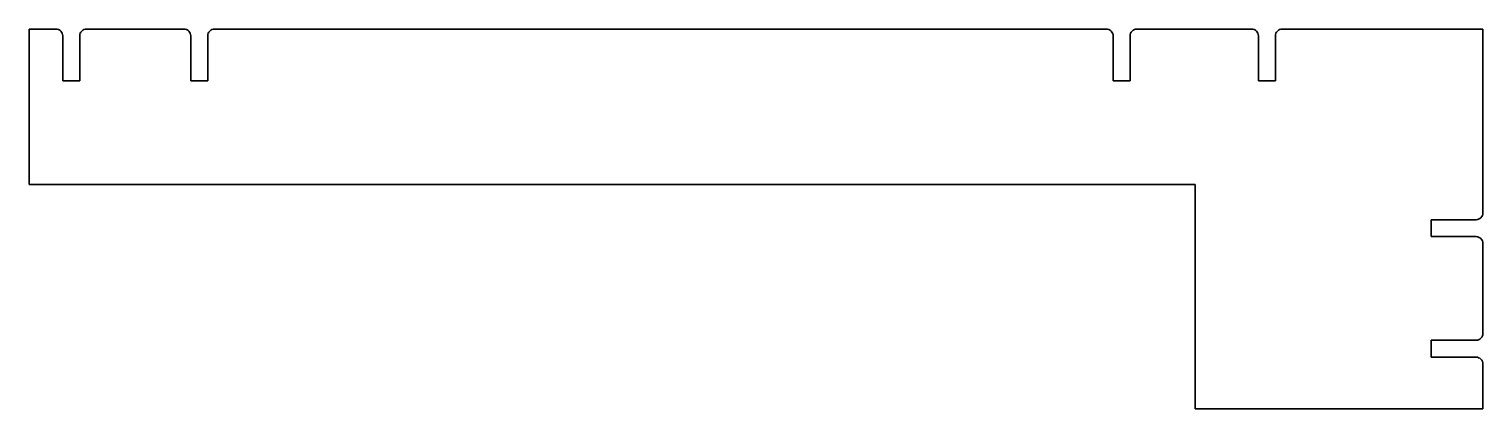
# Model space of a CAD drawing. Extents: x 87 to 507, y 155 to 265.
import ezdxf

# ---------------------------------------------------------------- set-up
doc = ezdxf.new("R2010")
doc.units = 0

msp = doc.modelspace()

# ---------------------------------------------------------------- linework, layer by layer
at = {"color": 7, "lineweight": 35}
for p, q in [((94.590073, 265), (86.847946, 265)), ((86.847946, 265), (86.847946, 220)), ((131.590073, 265), (103.490067, 265)), ((398.252075, 265), (140.490067, 265)), ((440.252075, 265), (407.152069, 265)), ((507.152069, 265), (449.152069, 265)), ((507.152069, 220), (507.152069, 265)), ((96.590073, 250), (96.590073, 263)), ((101.490067, 263), (101.490067, 250)), ((133.590073, 250), (133.590073, 263)), ((138.490067, 263), (138.490067, 250)), ((400.252075, 250), (400.252075, 263)), ((405.152069, 263), (405.152069, 250)), ((442.252075, 250), (442.252075, 263)), ((447.152069, 263), (447.152069, 250)), ((101.490067, 250), (96.590073, 250)), ((138.490067, 250), (133.590073, 250)), ((405.152069, 250), (400.252075, 250)), ((447.152069, 250), (442.252075, 250)), ((423.949097, 220), (86.847946, 220)), ((423.949097, 155), (423.949097, 220)), ((507.152069, 211.800003), (507.152069, 220)), ((492.152069, 204.899994), (492.152069, 209.800003)), ((492.152069, 209.800003), (505.152069, 209.800003)), ((505.152069, 204.899994), (492.152069, 204.899994)), ((507.152069, 176.899994), (507.152069, 202.899994)), ((492.152069, 170), (492.152069, 174.899994)), ((492.152069, 174.899994), (505.152069, 174.899994)), ((505.152069, 170), (492.152069, 170)), ((507.152069, 155), (507.152069, 168)), ((507.152069, 155), (423.949097, 155))]:
    msp.add_line(p, q, dxfattribs=at)
for centre, start, end in [((94.590073, 263), 360, 90.000003), ((103.490067, 263), 90.000003, 180.000005), ((131.590073, 263), 360, 90.000003), ((140.490067, 263), 90.000003, 180.000005), ((398.252075, 263), 360, 90.000003), ((407.152069, 263), 90.000003, 180.000005), ((440.252075, 263), 360, 90.000003), ((449.152069, 263), 90.000003, 180.000005), ((505.152069, 211.800003), 269.999997, 360), ((505.152069, 202.899994), 360, 90.000003), ((505.152069, 176.899994), 269.999997, 360), ((505.152069, 168), 360, 90.000003)]:
    msp.add_arc(centre, 2, start, end, dxfattribs=at)

doc.saveas('drawing.dxf')
